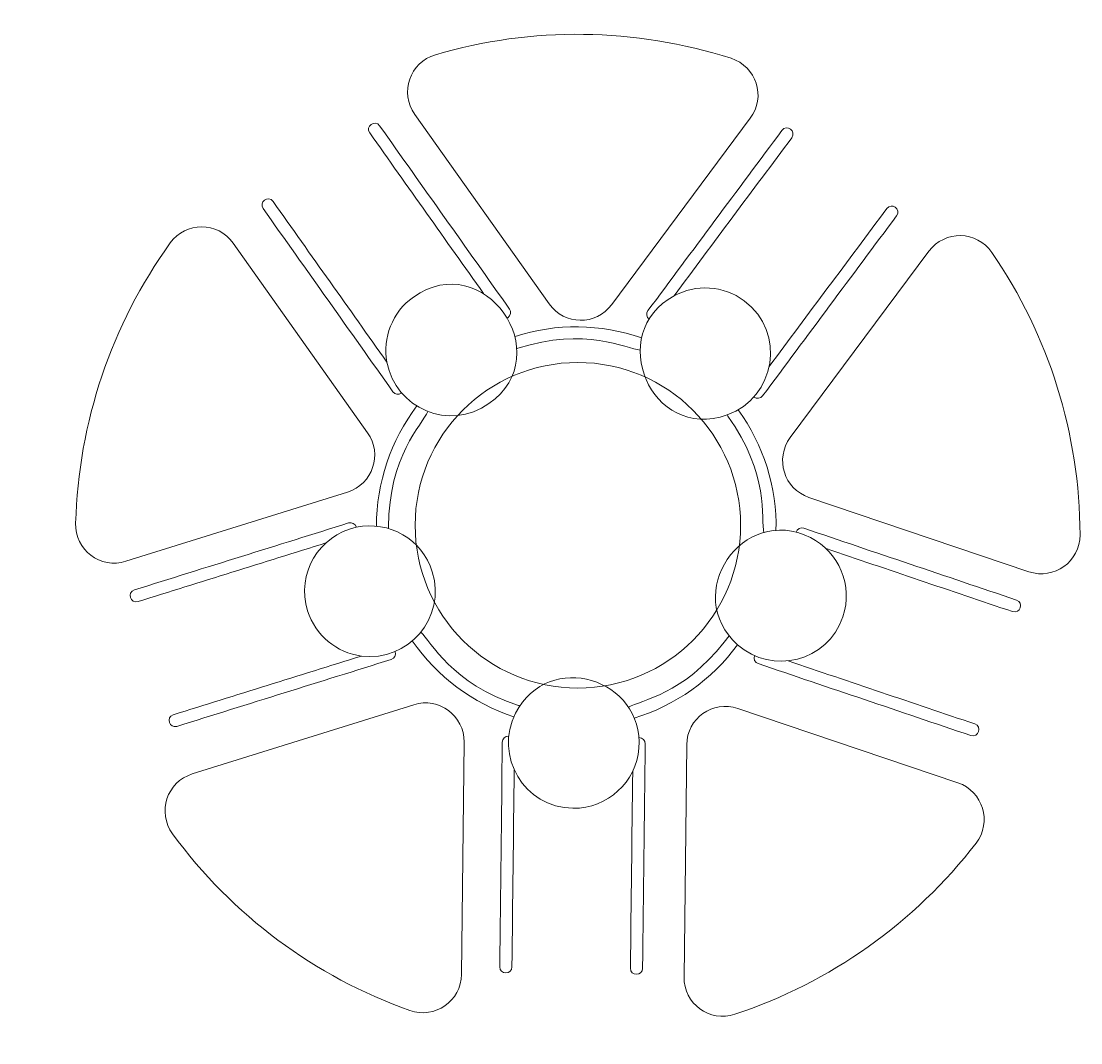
# Model space of a CAD drawing. Header units: centimetres. Extents: x -129.3 to -71.3, y -1.4 to 86.6.
# Drawn here: x -93.001 to -89.814, y 18.807 to 21.878 of the extents above; entities that cross this region are included whole.
import ezdxf

# ---------------------------------------------------------------- set-up
doc = ezdxf.new("R2010")
doc.units = ezdxf.units.CM
doc.header["$MEASUREMENT"] = 0
doc.layers.add('Camada 1', color=7, linetype='Continuous')

msp = doc.modelspace()

# ---------------------------------------------------------------- linework, layer by layer
at = {"layer": 'Camada 1', "color": 250, "lineweight": 20}
msp.add_open_spline([(-99.75825, -1.37179), (-99.75825, -1.37179), (-71.75824, -1.37179), (-71.75824, -1.37179), (-71.75824, -1.37179), (-71.48325, -1.37179), (-71.25825, -1.14679), (-71.25825, -0.87179), (-71.25825, -0.87179), (-71.25825, -0.87179), (-71.25825, 42.12822), (-71.25825, 42.12822), (-71.25825, 42.12822), (-71.25825, 42.40323), (-71.48325, 42.62823), (-71.75824, 42.62823), (-71.75824, 42.62823), (-71.75824, 42.62823), (-99.75825, 42.62823), (-99.75825, 42.62823), (-99.75825, 42.62823), (-100.03324, 42.62823), (-100.25825, 42.40323), (-100.25825, 42.12822), (-100.25825, 42.12822), (-100.25825, 42.12822), (-100.25825, -0.87179), (-100.25825, -0.87179), (-100.25825, -0.87179), (-100.25825, -1.14679), (-100.03324, -1.37179), (-99.75825, -1.37179)], degree=3, knots=[0, 0, 0, 0, 0.1111111, 0.1111111, 0.1111111, 0.1111111, 0.2222222, 0.2222222, 0.2222222, 0.2222222, 0.3333333, 0.3333333, 0.3333333, 0.3333333, 0.4444444, 0.4444444, 0.4444444, 0.4444444, 0.5555556, 0.5555556, 0.5555556, 0.5555556, 0.6666667, 0.6666667, 0.6666667, 0.6666667, 0.7777778, 0.7777778, 0.7777778, 0.7777778, 1, 1, 1, 1], dxfattribs=at)
at = {"layer": 'Camada 1', "lineweight": 9}
for points, knots in [([(-94.23929, 19.68516), (-94.31193, 19.77887), (-94.21574, 19.81842), (-94.27695, 19.93217), (-94.27695, 19.93217), (-94.34021, 20.04972), (-94.28513, 20.0199), (-94.28832, 20.1209), (-94.28832, 20.1209), (-94.29082, 20.2002), (-94.34567, 20.22299), (-94.31941, 20.29785), (-94.31941, 20.29785), (-94.26642, 20.44892), (-94.3271, 20.42467), (-94.32768, 20.5133), (-94.32768, 20.5133), (-94.32809, 20.57701), (-94.26402, 20.60982), (-94.28787, 20.71044), (-94.28787, 20.71044), (-94.31865, 20.84029), (-94.27334, 20.79714), (-94.25023, 20.89576), (-94.25023, 20.89576), (-94.2321, 20.97316), (-94.27894, 21.00942), (-94.23436, 21.07467), (-94.23436, 21.07467), (-94.14408, 21.20683), (-94.20894, 21.19966), (-94.18651, 21.28499), (-94.18651, 21.28499), (-94.17025, 21.34684), (-94.09988, 21.3618), (-94.09701, 21.46499), (-94.09701, 21.46499), (-94.09329, 21.59833), (-94.06054, 21.54514), (-94.01273, 21.63436), (-94.01273, 21.63436), (-93.97522, 21.7044), (-94.0111, 21.75135), (-93.95123, 21.803), (-93.95123, 21.803), (-93.82986, 21.90773), (-93.89426, 21.91728), (-93.85045, 21.9939), (-93.85045, 21.9939), (-93.81878, 22.04932), (-93.74701, 22.0455), (-93.71743, 22.1445), (-93.71743, 22.1445), (-93.67921, 22.27251), (-93.66133, 22.21236), (-93.59198, 22.28621), (-93.59198, 22.28621), (-93.53792, 22.34377), (-93.56031, 22.39897), (-93.48895, 22.4333), (-93.48895, 22.4333), (-93.34452, 22.50278), (-93.40456, 22.52868), (-93.34241, 22.59152), (-93.34241, 22.59152), (-93.29743, 22.63699), (-93.22912, 22.6146), (-93.17493, 22.70262), (-93.17493, 22.70262), (-93.10492, 22.81634), (-93.10308, 22.75369), (-93.01704, 22.80703), (-93.01704, 22.80703), (-92.94984, 22.84869), (-92.95729, 22.90774), (-92.87951, 22.92248), (-92.87951, 22.92248), (-92.72218, 22.95228), (-92.77327, 22.99272), (-92.69699, 23.0374), (-92.69699, 23.0374), (-92.64227, 23.06945), (-92.58157, 23.03078), (-92.50632, 23.10158), (-92.50632, 23.10158), (-92.4091, 23.19308), (-92.42357, 23.13215), (-92.32692, 23.16133), (-92.32692, 23.16133), (-92.25101, 23.18427), (-92.24313, 23.24318), (-92.16413, 23.23721), (-92.16413, 23.23721), (-92.00464, 23.22515), (-92.04335, 23.27757), (-91.95815, 23.30099), (-91.95815, 23.30099), (-91.89689, 23.31783), (-91.84839, 23.26468), (-91.75733, 23.31365), (-91.75733, 23.31365), (-91.63987, 23.37684), (-91.66958, 23.32184), (-91.56861, 23.32501), (-91.56861, 23.32501), (-91.48942, 23.32751), (-91.46633, 23.38227), (-91.39167, 23.35609), (-91.39167, 23.35609), (-91.24064, 23.30309), (-91.26453, 23.36385), (-91.1762, 23.36436), (-91.1762, 23.36436), (-91.11244, 23.36471), (-91.0796, 23.3007), (-90.97906, 23.32455), (-90.97906, 23.32455), (-90.84934, 23.35533), (-90.89227, 23.31), (-90.79374, 23.2869), (-90.79374, 23.2869), (-90.71638, 23.26879), (-90.68012, 23.31561), (-90.61484, 23.27104), (-90.61484, 23.27104), (-90.48265, 23.18079), (-90.4899, 23.2456), (-90.40452, 23.22321), (-90.40452, 23.22321), (-90.34283, 23.20702), (-90.32768, 23.13658), (-90.22452, 23.13371), (-90.22452, 23.13371), (-90.09118, 23.12998), (-90.14438, 23.0972), (-90.05513, 23.04941), (-90.05513, 23.04941), (-89.98499, 23.01186), (-89.93816, 23.04776), (-89.88652, 22.98791), (-89.88652, 22.98791), (-89.78182, 22.86659), (-89.77226, 22.93095), (-89.69561, 22.88712), (-89.69561, 22.88712), (-89.64019, 22.85545), (-89.64402, 22.78366), (-89.54502, 22.75413), (-89.54502, 22.75413), (-89.4171, 22.71597), (-89.47713, 22.69796), (-89.40331, 22.62865), (-89.40331, 22.62865), (-89.34571, 22.57456), (-89.29051, 22.59699), (-89.2562, 22.52562), (-89.2562, 22.52562), (-89.18678, 22.38128), (-89.16081, 22.44123), (-89.09797, 22.37908), (-89.09797, 22.37908), (-89.05265, 22.33424), (-89.07485, 22.26577), (-88.98685, 22.21161), (-88.98685, 22.21161), (-88.87329, 22.14171), (-88.93579, 22.13975), (-88.88249, 22.05375), (-88.88249, 22.05375), (-88.83714, 21.98055), (-88.77841, 21.99903), (-88.76531, 21.90341), (-88.76531, 21.90341), (-88.74456, 21.75199), (-88.63935, 21.79503), (-88.63655, 21.67056), (-88.63655, 21.67056), (-88.63332, 21.52712), (-88.53552, 21.54335), (-88.53454, 21.44372), (-88.53454, 21.44372), (-88.533, 21.2876), (-88.48855, 21.33021), (-88.45882, 21.24927), (-88.45882, 21.24927), (-88.43588, 21.18684), (-88.48932, 21.13864), (-88.41354, 21.04107), (-88.41354, 21.04107), (-88.3409, 20.94752), (-88.43705, 20.90793), (-88.37584, 20.79403), (-88.37584, 20.79403), (-88.31265, 20.67645), (-88.36771, 20.70627), (-88.36449, 20.6053), (-88.36449, 20.6053), (-88.36196, 20.52602), (-88.30726, 20.50309), (-88.3334, 20.42837), (-88.3334, 20.42837), (-88.38637, 20.27701), (-88.32569, 20.30154), (-88.32516, 20.21289), (-88.32516, 20.21289), (-88.32478, 20.1491), (-88.38883, 20.11635), (-88.36494, 20.01576), (-88.36494, 20.01576), (-88.33414, 19.88602), (-88.37959, 19.92889), (-88.40259, 19.83042), (-88.40259, 19.83042), (-88.4207, 19.75295), (-88.37391, 19.7168), (-88.41845, 19.65152), (-88.41845, 19.65152), (-88.50874, 19.51922), (-88.44387, 19.52655), (-88.46631, 19.4412), (-88.46631, 19.4412), (-88.48255, 19.37947), (-88.55293, 19.36438), (-88.55578, 19.2612), (-88.55578, 19.2612), (-88.55945, 19.12798), (-88.59231, 19.18101), (-88.6401, 19.09182), (-88.6401, 19.09182), (-88.67765, 19.02172), (-88.64175, 18.97481), (-88.7016, 18.9232), (-88.7016, 18.9232), (-88.82282, 18.81866), (-88.75862, 18.80877), (-88.80236, 18.73229), (-88.80236, 18.73229), (-88.83406, 18.67687), (-88.90587, 18.68063), (-88.93538, 18.58171), (-88.93538, 18.58171), (-88.97355, 18.45378), (-88.99161, 18.51381), (-89.06084, 18.44), (-89.06084, 18.44), (-89.11498, 18.38229), (-89.09251, 18.32718), (-89.1639, 18.29287), (-89.1639, 18.29287), (-89.30815, 18.22355), (-89.2483, 18.19742), (-89.31042, 18.13466), (-89.31042, 18.13466), (-89.35536, 18.08925), (-89.42383, 18.11148), (-89.47792, 18.02356), (-89.47792, 18.02356), (-89.54786, 17.90988), (-89.54974, 17.97252), (-89.63578, 17.91915), (-89.63578, 17.91915), (-89.70303, 17.87743), (-89.69556, 17.81842), (-89.77334, 17.80371), (-89.77334, 17.80371), (-89.93055, 17.774), (-89.87978, 17.73322), (-89.95586, 17.68879), (-89.95586, 17.68879), (-90.01071, 17.65675), (-90.07134, 17.69546), (-90.1465, 17.62466), (-90.1465, 17.62466), (-90.24359, 17.53317), (-90.22905, 17.59412), (-90.3259, 17.56486), (-90.3259, 17.56486), (-90.40167, 17.54197), (-90.40971, 17.48302), (-90.4887, 17.48896), (-90.4887, 17.48896), (-90.64835, 17.50096), (-90.60947, 17.44857), (-90.6947, 17.42521), (-90.6947, 17.42521), (-90.75605, 17.4084), (-90.80445, 17.46163), (-90.89547, 17.4126), (-90.89547, 17.4126), (-91.01304, 17.34928), (-90.98318, 17.40436), (-91.08424, 17.40117), (-91.08424, 17.40117), (-91.16355, 17.39867), (-91.18642, 17.34388), (-91.26117, 17.37009), (-91.26117, 17.37009), (-91.41234, 17.42308), (-91.38822, 17.3623), (-91.47662, 17.36182), (-91.47662, 17.36182), (-91.54042, 17.36147), (-91.57317, 17.42548), (-91.67378, 17.40164), (-91.67378, 17.40164), (-91.80362, 17.37087), (-91.76049, 17.41622), (-91.8591, 17.43928), (-91.8591, 17.43928), (-91.9365, 17.45737), (-91.97271, 17.41058), (-92.03799, 17.45515), (-92.03799, 17.45515), (-92.17014, 17.54538), (-92.16292, 17.48056), (-92.24833, 17.50297), (-92.24833, 17.50297), (-92.31001, 17.51916), (-92.32504, 17.58957), (-92.42834, 17.59249), (-92.42834, 17.59249), (-92.56181, 17.59626), (-92.50843, 17.629), (-92.59772, 17.67678), (-92.59772, 17.67678), (-92.66782, 17.71428), (-92.71478, 17.67847), (-92.76632, 17.73829), (-92.76632, 17.73829), (-92.87078, 17.85952), (-92.8808, 17.79531), (-92.95723, 17.83905), (-92.95723, 17.83905), (-93.01255, 17.87069), (-93.00889, 17.94254), (-93.10783, 17.97208), (-93.10783, 17.97208), (-93.23569, 18.01024), (-93.17572, 18.02819), (-93.24951, 18.09753), (-93.24951, 18.09753), (-93.30717, 18.1517), (-93.36228, 18.12913), (-93.39664, 18.20059), (-93.39664, 18.20059), (-93.46608, 18.34496), (-93.49204, 18.28494), (-93.55488, 18.34713), (-93.55488, 18.34713), (-93.60024, 18.39202), (-93.57802, 18.46052), (-93.66592, 18.51461), (-93.66592, 18.51461), (-93.77967, 18.5846), (-93.71696, 18.58649), (-93.77035, 18.67247), (-93.77035, 18.67247), (-93.81218, 18.73981), (-93.87106, 18.73212), (-93.8858, 18.81), (-93.8858, 18.81), (-93.91556, 18.96729), (-93.95603, 18.91621), (-94.00072, 18.99253), (-94.00072, 18.99253), (-94.03279, 19.04732), (-93.99407, 19.10798), (-94.06489, 19.18321), (-94.06489, 19.18321), (-94.1564, 19.28043), (-94.09548, 19.26592), (-94.12465, 19.3626), (-94.12465, 19.3626), (-94.14751, 19.43835), (-94.20647, 19.44632), (-94.20054, 19.52537), (-94.20054, 19.52537), (-94.19567, 19.5902), (-94.19087, 19.6229), (-94.23929, 19.68516)], [0, 0, 0, 0, 0.0104167, 0.0104167, 0.0104167, 0.0104167, 0.0208333, 0.0208333, 0.0208333, 0.0208333, 0.03125, 0.03125, 0.03125, 0.03125, 0.0416667, 0.0416667, 0.0416667, 0.0416667, 0.0520833, 0.0520833, 0.0520833, 0.0520833, 0.0625, 0.0625, 0.0625, 0.0625, 0.0729167, 0.0729167, 0.0729167, 0.0729167, 0.0833333, 0.0833333, 0.0833333, 0.0833333, 0.09375, 0.09375, 0.09375, 0.09375, 0.1041667, 0.1041667, 0.1041667, 0.1041667, 0.1145833, 0.1145833, 0.1145833, 0.1145833, 0.125, 0.125, 0.125, 0.125, 0.1354167, 0.1354167, 0.1354167, 0.1354167, 0.1458333, 0.1458333, 0.1458333, 0.1458333, 0.15625, 0.15625, 0.15625, 0.15625, 0.1666667, 0.1666667, 0.1666667, 0.1666667, 0.1770833, 0.1770833, 0.1770833, 0.1770833, 0.1875, 0.1875, 0.1875, 0.1875, 0.1979167, 0.1979167, 0.1979167, 0.1979167, 0.2083333, 0.2083333, 0.2083333, 0.2083333, 0.21875, 0.21875, 0.21875, 0.21875, 0.2291667, 0.2291667, 0.2291667, 0.2291667, 0.2395833, 0.2395833, 0.2395833, 0.2395833, 0.25, 0.25, 0.25, 0.25, 0.2604167, 0.2604167, 0.2604167, 0.2604167, 0.2708333, 0.2708333, 0.2708333, 0.2708333, 0.28125, 0.28125, 0.28125, 0.28125, 0.2916667, 0.2916667, 0.2916667, 0.2916667, 0.3020833, 0.3020833, 0.3020833, 0.3020833, 0.3125, 0.3125, 0.3125, 0.3125, 0.3229167, 0.3229167, 0.3229167, 0.3229167, 0.3333333, 0.3333333, 0.3333333, 0.3333333, 0.34375, 0.34375, 0.34375, 0.34375, 0.3541667, 0.3541667, 0.3541667, 0.3541667, 0.3645833, 0.3645833, 0.3645833, 0.3645833, 0.375, 0.375, 0.375, 0.375, 0.3854167, 0.3854167, 0.3854167, 0.3854167, 0.3958333, 0.3958333, 0.3958333, 0.3958333, 0.40625, 0.40625, 0.40625, 0.40625, 0.4166667, 0.4166667, 0.4166667, 0.4166667, 0.4270833, 0.4270833, 0.4270833, 0.4270833, 0.4375, 0.4375, 0.4375, 0.4375, 0.4479167, 0.4479167, 0.4479167, 0.4479167, 0.4583333, 0.4583333, 0.4583333, 0.4583333, 0.46875, 0.46875, 0.46875, 0.46875, 0.4791667, 0.4791667, 0.4791667, 0.4791667, 0.4895833, 0.4895833, 0.4895833, 0.4895833, 0.5, 0.5, 0.5, 0.5, 0.5104167, 0.5104167, 0.5104167, 0.5104167, 0.5208333, 0.5208333, 0.5208333, 0.5208333, 0.53125, 0.53125, 0.53125, 0.53125, 0.5416667, 0.5416667, 0.5416667, 0.5416667, 0.5520833, 0.5520833, 0.5520833, 0.5520833, 0.5625, 0.5625, 0.5625, 0.5625, 0.5729167, 0.5729167, 0.5729167, 0.5729167, 0.5833333, 0.5833333, 0.5833333, 0.5833333, 0.59375, 0.59375, 0.59375, 0.59375, 0.6041667, 0.6041667, 0.6041667, 0.6041667, 0.6145833, 0.6145833, 0.6145833, 0.6145833, 0.625, 0.625, 0.625, 0.625, 0.6354167, 0.6354167, 0.6354167, 0.6354167, 0.6458333, 0.6458333, 0.6458333, 0.6458333, 0.65625, 0.65625, 0.65625, 0.65625, 0.6666667, 0.6666667, 0.6666667, 0.6666667, 0.6770833, 0.6770833, 0.6770833, 0.6770833, 0.6875, 0.6875, 0.6875, 0.6875, 0.6979167, 0.6979167, 0.6979167, 0.6979167, 0.7083333, 0.7083333, 0.7083333, 0.7083333, 0.71875, 0.71875, 0.71875, 0.71875, 0.7291667, 0.7291667, 0.7291667, 0.7291667, 0.7395833, 0.7395833, 0.7395833, 0.7395833, 0.75, 0.75, 0.75, 0.75, 0.7604167, 0.7604167, 0.7604167, 0.7604167, 0.7708333, 0.7708333, 0.7708333, 0.7708333, 0.78125, 0.78125, 0.78125, 0.78125, 0.7916667, 0.7916667, 0.7916667, 0.7916667, 0.8020833, 0.8020833, 0.8020833, 0.8020833, 0.8125, 0.8125, 0.8125, 0.8125, 0.8229167, 0.8229167, 0.8229167, 0.8229167, 0.8333333, 0.8333333, 0.8333333, 0.8333333, 0.84375, 0.84375, 0.84375, 0.84375, 0.8541667, 0.8541667, 0.8541667, 0.8541667, 0.8645833, 0.8645833, 0.8645833, 0.8645833, 0.875, 0.875, 0.875, 0.875, 0.8854167, 0.8854167, 0.8854167, 0.8854167, 0.8958333, 0.8958333, 0.8958333, 0.8958333, 0.90625, 0.90625, 0.90625, 0.90625, 0.9166667, 0.9166667, 0.9166667, 0.9166667, 0.9270833, 0.9270833, 0.9270833, 0.9270833, 0.9375, 0.9375, 0.9375, 0.9375, 0.9479167, 0.9479167, 0.9479167, 0.9479167, 0.9583333, 0.9583333, 0.9583333, 0.9583333, 0.96875, 0.96875, 0.96875, 0.96875, 0.9791667, 0.9791667, 0.9791667, 0.9791667, 1, 1, 1, 1]), ([(-91.75491, 21.77746), (-91.4645, 21.86324), (-91.15399, 21.85922), (-90.86562, 21.76699), (-90.86562, 21.76699), (-90.78919, 21.74253), (-90.75975, 21.65093), (-90.80767, 21.58654), (-90.80767, 21.58654), (-90.80767, 21.58654), (-91.22448, 21.02648), (-91.22448, 21.02648), (-91.22448, 21.02648), (-91.27192, 20.96276), (-91.36692, 20.96382), (-91.41289, 21.02866), (-91.41289, 21.02866), (-91.41289, 21.02866), (-91.81692, 21.59841), (-91.81692, 21.59841), (-91.81692, 21.59841), (-91.86332, 21.66384), (-91.83184, 21.75473), (-91.75491, 21.77746)], [0, 0, 0, 0, 0.1428571, 0.1428571, 0.1428571, 0.1428571, 0.2857143, 0.2857143, 0.2857143, 0.2857143, 0.4285714, 0.4285714, 0.4285714, 0.4285714, 0.5714286, 0.5714286, 0.5714286, 0.5714286, 0.7142857, 0.7142857, 0.7142857, 0.7142857, 1, 1, 1, 1]), ([(-92.83697, 20.36902), (-92.82862, 20.67169), (-92.72969, 20.96601), (-92.55267, 21.21172), (-92.55267, 21.21172), (-92.50578, 21.27681), (-92.40958, 21.27648), (-92.36318, 21.21103), (-92.36318, 21.21103), (-92.36318, 21.21103), (-91.95915, 20.6413), (-91.95915, 20.6413), (-91.95915, 20.6413), (-91.91318, 20.57645), (-91.94361, 20.48644), (-92.01943, 20.46277), (-92.01943, 20.46277), (-92.01943, 20.46277), (-92.68583, 20.25465), (-92.68583, 20.25465), (-92.68583, 20.25465), (-92.76245, 20.23072), (-92.83914, 20.28878), (-92.83697, 20.36902)], [0, 0, 0, 0, 0.1428571, 0.1428571, 0.1428571, 0.1428571, 0.2857143, 0.2857143, 0.2857143, 0.2857143, 0.4285714, 0.4285714, 0.4285714, 0.4285714, 0.5714286, 0.5714286, 0.5714286, 0.5714286, 0.7142857, 0.7142857, 0.7142857, 0.7142857, 1, 1, 1, 1]), ([(-90.08102, 21.18309), (-89.90909, 20.93263), (-89.81671, 20.63796), (-89.81587, 20.33406), (-89.81587, 20.33406), (-89.81565, 20.25392), (-89.89366, 20.19779), (-89.96959, 20.22343), (-89.96959, 20.22343), (-89.96959, 20.22343), (-90.63111, 20.44682), (-90.63111, 20.44682), (-90.63111, 20.44682), (-90.7064, 20.47223), (-90.73474, 20.56294), (-90.68728, 20.6267), (-90.68728, 20.6267), (-90.68728, 20.6267), (-90.27045, 21.1867), (-90.27045, 21.1867), (-90.27045, 21.1867), (-90.22257, 21.25107), (-90.1264, 21.24921), (-90.08102, 21.18309)], [0, 0, 0, 0, 0.1428571, 0.1428571, 0.1428571, 0.1428571, 0.2857143, 0.2857143, 0.2857143, 0.2857143, 0.4285714, 0.4285714, 0.4285714, 0.4285714, 0.5714286, 0.5714286, 0.5714286, 0.5714286, 0.7142857, 0.7142857, 0.7142857, 0.7142857, 1, 1, 1, 1]), ([(-91.32642, 20.85248), (-91.05613, 20.85248), (-90.83701, 20.63338), (-90.83701, 20.36308), (-90.83701, 20.36308), (-90.83701, 20.09279), (-91.05613, 19.87367), (-91.32642, 19.87367), (-91.32642, 19.87367), (-91.59671, 19.87367), (-91.81583, 20.09279), (-91.81583, 20.36308), (-91.81583, 20.36308), (-91.81583, 20.63338), (-91.59671, 20.85248), (-91.32642, 20.85248)], [0, 0, 0, 0, 0.2, 0.2, 0.2, 0.2, 0.4, 0.4, 0.4, 0.4, 0.6, 0.6, 0.6, 0.6, 1, 1, 1, 1]), ([(-91.83194, 18.90438), (-92.11841, 19.00567), (-92.36596, 19.19038), (-92.54545, 19.43547), (-92.54545, 19.43547), (-92.59285, 19.50018), (-92.56275, 19.59153), (-92.48618, 19.61543), (-92.48618, 19.61543), (-92.48618, 19.61543), (-91.81983, 19.82354), (-91.81983, 19.82354), (-91.81983, 19.82354), (-91.74399, 19.84724), (-91.66774, 19.79052), (-91.66866, 19.71104), (-91.66866, 19.71104), (-91.66866, 19.71104), (-91.67669, 19.01286), (-91.67669, 19.01286), (-91.67669, 19.01286), (-91.67762, 18.93274), (-91.75637, 18.87767), (-91.83194, 18.90438)], [0, 0, 0, 0, 0.1428571, 0.1428571, 0.1428571, 0.1428571, 0.2857143, 0.2857143, 0.2857143, 0.2857143, 0.4285714, 0.4285714, 0.4285714, 0.4285714, 0.5714286, 0.5714286, 0.5714286, 0.5714286, 0.7142857, 0.7142857, 0.7142857, 0.7142857, 1, 1, 1, 1]), ([(-90.12849, 19.40757), (-90.31258, 19.16815), (-90.56732, 18.98751), (-90.85417, 18.89297), (-90.85417, 18.89297), (-90.93039, 18.86786), (-91.00801, 18.92468), (-91.00708, 19.00492), (-91.00708, 19.00492), (-91.00708, 19.00492), (-90.99905, 19.70334), (-90.99905, 19.70334), (-90.99905, 19.70334), (-90.99813, 19.78282), (-90.92065, 19.83777), (-90.84534, 19.81234), (-90.84534, 19.81234), (-90.84534, 19.81234), (-90.18356, 19.5889), (-90.18356, 19.5889), (-90.18356, 19.5889), (-90.10754, 19.56324), (-90.07959, 19.4712), (-90.12849, 19.40757)], [0, 0, 0, 0, 0.1428571, 0.1428571, 0.1428571, 0.1428571, 0.2857143, 0.2857143, 0.2857143, 0.2857143, 0.4285714, 0.4285714, 0.4285714, 0.4285714, 0.5714286, 0.5714286, 0.5714286, 0.5714286, 0.7142857, 0.7142857, 0.7142857, 0.7142857, 1, 1, 1, 1])]:
    msp.add_open_spline(points, degree=3, knots=knots, dxfattribs=at)
at = {"layer": 'Camada 1', "color": 140, "lineweight": 9}
for points, knots in [([(-91.60992, 21.05956), (-91.72413, 21.22059), (-91.83835, 21.38165), (-91.95255, 21.5427), (-91.95255, 21.5427), (-91.96652, 21.5624), (-91.93657, 21.58364), (-91.9226, 21.56394), (-91.9226, 21.56394), (-91.79243, 21.38036), (-91.66225, 21.19678), (-91.53207, 21.01322), (-91.53207, 21.01322), (-91.52623, 21.00497), (-91.52818, 20.99348), (-91.5372, 20.98713)], [0, 0, 0, 0, 0.2, 0.2, 0.2, 0.2, 0.4, 0.4, 0.4, 0.4, 0.6, 0.6, 0.6, 0.6, 1, 1, 1, 1]), ([(-91.11136, 20.98249), (-91.11985, 20.98884), (-91.12154, 21.00036), (-91.1155, 21.00846), (-91.1155, 21.00846), (-90.98097, 21.18885), (-90.84697, 21.36964), (-90.71244, 21.55003), (-90.71244, 21.55003), (-90.69801, 21.5694), (-90.66858, 21.54743), (-90.68303, 21.52807), (-90.68303, 21.52807), (-90.80102, 21.36983), (-90.91863, 21.2113), (-91.03654, 21.053)], [0, 0, 0, 0, 0.2, 0.2, 0.2, 0.2, 0.4, 0.4, 0.4, 0.4, 0.6, 0.6, 0.6, 0.6, 1, 1, 1, 1]), ([(-91.85667, 20.76054), (-91.86529, 20.75441), (-91.8768, 20.75637), (-91.88264, 20.76461), (-91.88264, 20.76461), (-92.01281, 20.94819), (-92.14299, 21.13175), (-92.27316, 21.31532), (-92.27316, 21.31532), (-92.28714, 21.33502), (-92.25719, 21.35626), (-92.24323, 21.33656), (-92.24323, 21.33656), (-92.12902, 21.17552), (-92.01481, 21.01447), (-91.90061, 20.85341)], [0, 0, 0, 0, 0.2, 0.2, 0.2, 0.2, 0.4, 0.4, 0.4, 0.4, 0.6, 0.6, 0.6, 0.6, 1, 1, 1, 1]), ([(-90.75076, 20.84006), (-90.63281, 20.99846), (-90.51514, 21.15709), (-90.3971, 21.31537), (-90.3971, 21.31537), (-90.38265, 21.33473), (-90.35323, 21.31279), (-90.36767, 21.29344), (-90.36767, 21.29344), (-90.50221, 21.11302), (-90.63622, 20.93222), (-90.77077, 20.7518), (-90.77077, 20.7518), (-90.77679, 20.7437), (-90.78834, 20.74203), (-90.79714, 20.74863)], [0, 0, 0, 0, 0.2, 0.2, 0.2, 0.2, 0.4, 0.4, 0.4, 0.4, 0.6, 0.6, 0.6, 0.6, 1, 1, 1, 1]), ([(-91.82098, 21.04915), (-91.61007, 21.19871), (-91.38296, 20.87813), (-91.59371, 20.72868), (-91.59371, 20.72868), (-91.71225, 20.64462), (-91.87508, 20.71421), (-91.90059, 20.85339), (-91.90059, 20.85339), (-91.91392, 20.9262), (-91.88535, 21.00349), (-91.82098, 21.04915)], [0, 0, 0, 0, 0.25, 0.25, 0.25, 0.25, 0.5, 0.5, 0.5, 0.5, 1, 1, 1, 1]), ([(-90.82586, 21.03772), (-90.69818, 20.94265), (-90.73193, 20.74643), (-90.8775, 20.69495), (-90.8775, 20.69495), (-91.10742, 20.61365), (-91.24417, 20.94082), (-91.03659, 21.05295), (-91.03659, 21.05295), (-90.97147, 21.0881), (-90.88912, 21.08482), (-90.82586, 21.03772)], [0, 0, 0, 0, 0.25, 0.25, 0.25, 0.25, 0.5, 0.5, 0.5, 0.5, 1, 1, 1, 1]), ([(-91.13935, 20.8899), (-91.17902, 20.89352), (-91.30546, 20.96084), (-91.50659, 20.89515), (-91.50659, 20.89515), (-91.50804, 20.89467), (-91.50952, 20.89439), (-91.51096, 20.89429)], [0, 0, 0, 0, 0.3333333, 0.3333333, 0.3333333, 0.3333333, 1, 1, 1, 1]), ([(-91.77738, 20.70534), (-91.79487, 20.66567), (-91.89548, 20.57138), (-91.89564, 20.35762), (-91.89564, 20.35762), (-91.89565, 20.3561), (-91.89582, 20.35462), (-91.89617, 20.3532)], [0, 0, 0, 0, 0.3333333, 0.3333333, 0.3333333, 0.3333333, 1, 1, 1, 1]), ([(-90.76669, 20.34023), (-90.77642, 20.38357), (-90.74937, 20.51676), (-90.87537, 20.69115), (-90.87537, 20.69115), (-90.87624, 20.69234), (-90.87694, 20.69363), (-90.8775, 20.69495)], [0, 0, 0, 0, 0.3333333, 0.3333333, 0.3333333, 0.3333333, 1, 1, 1, 1]), ([(-90.5292, 20.08778), (-90.57485, 19.95252), (-90.74264, 19.91177), (-90.84594, 20.00382), (-90.84594, 20.00382), (-91.01541, 20.15483), (-90.83168, 20.42885), (-90.62695, 20.32606), (-90.62695, 20.32606), (-90.54138, 20.28307), (-90.49734, 20.18225), (-90.5292, 20.08778)], [0, 0, 0, 0, 0.25, 0.25, 0.25, 0.25, 0.5, 0.5, 0.5, 0.5, 1, 1, 1, 1]), ([(-92.08411, 20.31011), (-92.27251, 20.25119), (-92.46103, 20.19268), (-92.64941, 20.13361), (-92.64941, 20.13361), (-92.67245, 20.12641), (-92.68343, 20.16144), (-92.66038, 20.16866), (-92.66038, 20.16866), (-92.44564, 20.23595), (-92.2307, 20.30262), (-92.01595, 20.36992), (-92.01595, 20.36992), (-92.0063, 20.37295), (-91.99596, 20.36754), (-91.99266, 20.35697)], [0, 0, 0, 0, 0.2, 0.2, 0.2, 0.2, 0.4, 0.4, 0.4, 0.4, 0.6, 0.6, 0.6, 0.6, 1, 1, 1, 1]), ([(-92.13937, 20.10626), (-92.17417, 20.21775), (-92.1049, 20.33294), (-91.99272, 20.35695), (-91.99272, 20.35695), (-91.8946, 20.37795), (-91.79487, 20.32105), (-91.76436, 20.22335), (-91.76436, 20.22335), (-91.72103, 20.08463), (-91.83753, 19.95138), (-91.97765, 19.97001), (-91.97765, 19.97001), (-92.05107, 19.97978), (-92.11584, 20.03087), (-92.13937, 20.10626)], [0, 0, 0, 0, 0.2, 0.2, 0.2, 0.2, 0.4, 0.4, 0.4, 0.4, 0.6, 0.6, 0.6, 0.6, 1, 1, 1, 1]), ([(-90.66998, 20.34222), (-90.6666, 20.35225), (-90.65616, 20.35742), (-90.64657, 20.35418), (-90.64657, 20.35418), (-90.43338, 20.28214), (-90.22014, 20.21024), (-90.00695, 20.1382), (-90.00695, 20.1382), (-89.98416, 20.1305), (-89.99589, 20.09572), (-90.01869, 20.10344), (-90.01869, 20.10344), (-90.20573, 20.16663), (-90.3928, 20.22972), (-90.57983, 20.29289)], [0, 0, 0, 0, 0.2, 0.2, 0.2, 0.2, 0.4, 0.4, 0.4, 0.4, 0.6, 0.6, 0.6, 0.6, 1, 1, 1, 1]), ([(-91.79882, 20.0416), (-91.76774, 20.01369), (-91.70746, 19.88672), (-91.50478, 19.82157), (-91.50478, 19.82157), (-91.50332, 19.8211), (-91.50195, 19.82048), (-91.50071, 19.8197)], [0, 0, 0, 0, 0.3333333, 0.3333333, 0.3333333, 0.3333333, 1, 1, 1, 1]), ([(-91.17421, 19.81584), (-91.13667, 19.83792), (-91.00914, 19.85375), (-90.88581, 20.01195), (-90.88581, 20.01195), (-90.88581, 20.01195), (-90.87104, 20.03082), (-90.87104, 20.03082)], [0, 0, 0, 0, 0.3333333, 0.3333333, 0.3333333, 0.3333333, 1, 1, 1, 1]), ([(-91.341, 19.51207), (-91.48902, 19.5138), (-91.57901, 19.6707), (-91.51364, 19.79804), (-91.51364, 19.79804), (-91.41448, 19.99118), (-91.12641, 19.90186), (-91.14296, 19.69282), (-91.14296, 19.69282), (-91.15092, 19.59212), (-91.23613, 19.51084), (-91.341, 19.51207)], [0, 0, 0, 0, 0.25, 0.25, 0.25, 0.25, 0.5, 0.5, 0.5, 0.5, 1, 1, 1, 1]), ([(-91.8759, 19.98312), (-91.87274, 19.97305), (-91.87814, 19.96269), (-91.88778, 19.95968), (-91.88778, 19.95968), (-92.10252, 19.89239), (-92.31748, 19.82575), (-92.53222, 19.75846), (-92.53222, 19.75846), (-92.55527, 19.75124), (-92.56625, 19.78627), (-92.54318, 19.79349), (-92.54318, 19.79349), (-92.35476, 19.85254), (-92.16614, 19.91107), (-91.97767, 19.97001)], [0, 0, 0, 0, 0.2, 0.2, 0.2, 0.2, 0.4, 0.4, 0.4, 0.4, 0.6, 0.6, 0.6, 0.6, 1, 1, 1, 1]), ([(-90.69385, 19.95527), (-90.50679, 19.89209), (-90.3197, 19.82897), (-90.13264, 19.76577), (-90.13264, 19.76577), (-90.10986, 19.75808), (-90.12158, 19.72329), (-90.14441, 19.731), (-90.14441, 19.731), (-90.35761, 19.80303), (-90.57085, 19.87496), (-90.78408, 19.94702), (-90.78408, 19.94702), (-90.79365, 19.95025), (-90.79882, 19.96069), (-90.79527, 19.97114)], [0, 0, 0, 0, 0.2, 0.2, 0.2, 0.2, 0.4, 0.4, 0.4, 0.4, 0.6, 0.6, 0.6, 0.6, 1, 1, 1, 1]), ([(-91.51786, 19.62773), (-91.52011, 19.4303), (-91.52244, 19.23286), (-91.52466, 19.03545), (-91.52466, 19.03545), (-91.52492, 19.01138), (-91.56164, 19.0118), (-91.56136, 19.03584), (-91.56136, 19.03584), (-91.55882, 19.2609), (-91.55616, 19.48592), (-91.55363, 19.71095), (-91.55363, 19.71095), (-91.55352, 19.72107), (-91.54518, 19.72922), (-91.53412, 19.72906)], [0, 0, 0, 0, 0.2, 0.2, 0.2, 0.2, 0.4, 0.4, 0.4, 0.4, 0.6, 0.6, 0.6, 0.6, 1, 1, 1, 1]), ([(-91.1425, 19.7246), (-91.13191, 19.7245), (-91.12375, 19.71615), (-91.12387, 19.70605), (-91.12387, 19.70605), (-91.12641, 19.48102), (-91.12906, 19.25598), (-91.13162, 19.03096), (-91.13162, 19.03096), (-91.1319, 19.00689), (-91.16858, 19.00732), (-91.16832, 19.03135), (-91.16832, 19.03135), (-91.16608, 19.22879), (-91.16375, 19.42625), (-91.1615, 19.62367)], [0, 0, 0, 0, 0.2, 0.2, 0.2, 0.2, 0.4, 0.4, 0.4, 0.4, 0.6, 0.6, 0.6, 0.6, 1, 1, 1, 1])]:
    msp.add_open_spline(points, degree=3, knots=knots, dxfattribs=at)
for points in [[(-91.51539, 20.93088), (-91.39129, 20.97086), (-91.25713, 20.969), (-91.1341, 20.92639)], [(-91.93234, 20.36031), (-91.93185, 20.49054), (-91.88924, 20.61776), (-91.81047, 20.72164)], [(-90.84404, 20.71045), (-90.7674, 20.60401), (-90.72763, 20.4776), (-90.73037, 20.34652)], [(-91.51866, 19.7875), (-91.64326, 19.82827), (-91.74941, 19.90763), (-91.82451, 20.01515)], [(-90.84594, 20.00382), (-90.92274, 19.8989), (-91.03261, 19.82096), (-91.15703, 19.78321)]]:
    msp.add_open_spline(points, degree=3, dxfattribs=at)

doc.saveas('drawing.dxf')
